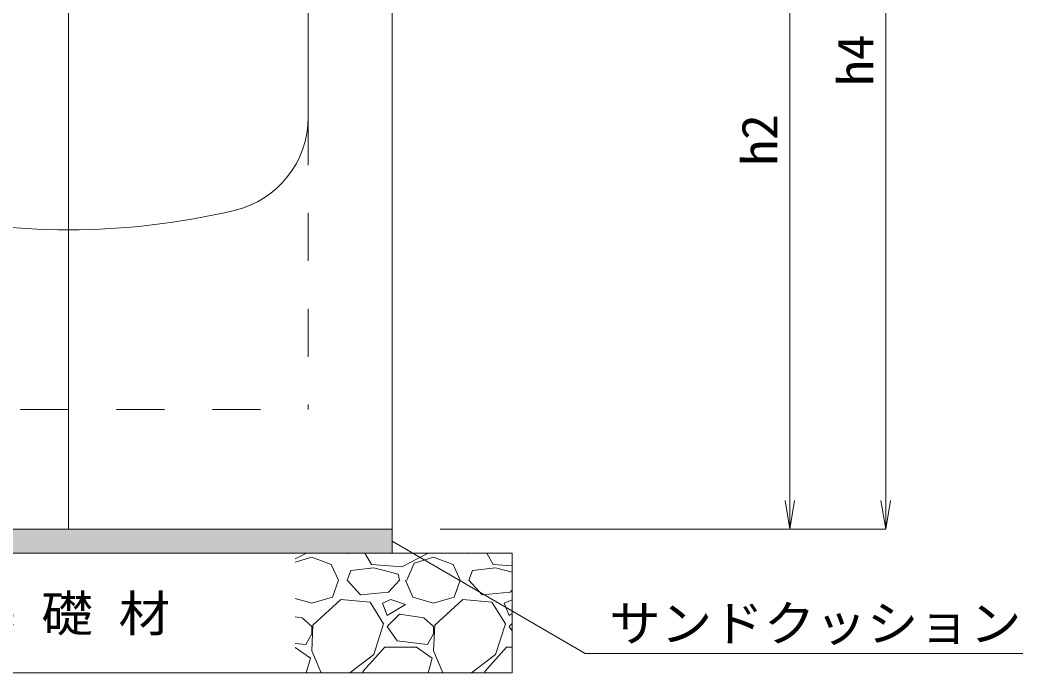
# Model space of a CAD drawing. Units: millimetres at full size; details may follow other scales. Extents: x 171976 to 209231, y 872007 to 885239.
# Drawn here: x 178186 to 179022, y 875102 to 875647 of the extents above; entities that cross this region are included whole.
import ezdxf
from ezdxf.enums import TextEntityAlignment as Align

# ---------------------------------------------------------------- set-up
doc = ezdxf.new("R2010")
doc.units = ezdxf.units.MM
doc.header["$LTSCALE"] = 40
doc.linetypes.add('USER1', pattern=[2, 1, -1])
for name, color, linetype, lineweight in [('0_2', 7, 'Continuous', 20), ('ハッチング', 7, 'Continuous', 5), ('寸法線', 7, 'Continuous', 13), ('本体', 2, 'Continuous', 13), ('補助線', 8, 'Continuous', 5), ('ﾊｯﾁﾝｸﾞ', 7, 'Continuous', 5)]:
    doc.layers.add(name, color=color, linetype=linetype, lineweight=lineweight)
doc.layers.add('文字', color=7, linetype='Continuous')
doc.styles.add('ＭＳ 明朝', font='')
doc.styles.get('ＭＳ 明朝').set_extended_font_data('MS Mincho')

# ---------------------------------------------------------------- blocks, each defined once
blk = doc.blocks.new('open_arrow')
at = {"color": 0, "linetype": 'Continuous', "lineweight": -2}
blk.add_lwpolyline([(7.5, 1.25), (0, 0), (7.5, -1.25)], dxfattribs=at)

msp = doc.modelspace()

# ---------------------------------------------------------------- hatches: boundary and pattern name
at = {"layer": 'ハッチング'}
msp.add_hatch(color=8, dxfattribs=at).paths.add_polyline_path([(177956.24, 875222.29), (177956.24, 875202.29), (178496.24, 875202.29), (178496.24, 875222.29)])

# ---------------------------------------------------------------- linework, layer by layer
at = {"layer": '0_2'}
for p, q in [((177956.24, 875222.29), (178496.24, 875222.29)), ((177856.24, 875202.29), (178596.24, 875202.29)), ((178596.24, 875102.29), (178596.24, 875202.29)), ((177856.24, 875102.29), (178596.24, 875102.29))]:
    msp.add_line(p, q, dxfattribs=at)
at = {"layer": '0_2', "lineweight": 13}
msp.add_lwpolyline([(177956.24, 875222.29), (178496.24, 875222.29), (178496.24, 875202.29), (177956.24, 875202.29)], close=True, dxfattribs=at)
at = {"layer": '寸法線'}
for p, q in [((178907.97, 875222.29), (178907.97, 876005.29)), ((178827.97, 875222.29), (178827.97, 875872.29)), ((178536.24, 875222.29), (178827.97, 875222.29)), ((178536.24, 875222.29), (178907.97, 875222.29))]:
    msp.add_line(p, q, dxfattribs=at)
msp.add_lwpolyline([(178496.24, 875212.29), (178657.22, 875118.6), (179022.48, 875118.6)], dxfattribs=at)
at = {"layer": '本体'}
for p, q in [((178426.24, 875566.32), (178426.24, 875872.29)), ((178496.24, 875222.29), (178496.24, 875872.29)), ((177956.24, 875222.29), (178496.24, 875222.29))]:
    msp.add_line(p, q, dxfattribs=at)
at = {"layer": '本体', "linetype": 'USER1', "lineweight": 15}
for p in [(178426.24, 875566.32), (178026.24, 875322.29)]:
    msp.add_line(p, (178426.24, 875322.29), dxfattribs=at)
at = {"layer": '本体'}
for centre, radius, start, end in [((178346.24, 875566.32), 80, 283.34236, 0), ((178226.24, 876072.29), 600, 256.65764, 283.34236)]:
    msp.add_arc(centre, radius, start, end, dxfattribs=at)
at = {"layer": '補助線', "lineweight": 13}
msp.add_line((178226.24, 875222.29), (178226.24, 876202.29), dxfattribs=at)
at = {"layer": 'ﾊｯﾁﾝｸﾞ'}
for p, q in [((178424.04, 875202.12), (178415.24, 875197.51)), ((178415.24, 875194.73), (178429.12, 875199.07)), ((178424.09, 875202.29), (178424.04, 875202.12)), ((178429.12, 875199.07), (178445.38, 875192.97)), ((178455.06, 875202.29), (178458.59, 875202.12)), ((178458.59, 875202.12), (178458.8, 875202.29)), ((178478.91, 875192.97), (178473.47, 875202.29)), ((178525.64, 875202.12), (178504.31, 875190.94)), ((178514.47, 875193.99), (178530.72, 875199.07)), ((178525.69, 875202.29), (178525.64, 875202.12)), ((178530.72, 875199.07), (178546.98, 875192.97)), ((178556.66, 875202.29), (178560.19, 875202.12)), ((178560.19, 875202.12), (178560.4, 875202.29)), ((178580.51, 875192.97), (178575.07, 875202.29)), ((178445.38, 875192.97), (178451.47, 875179.77)), ((178480.94, 875189.93), (178461.63, 875187.89)), ((178504.31, 875190.94), (178478.91, 875192.97)), ((178501.26, 875184.85), (178480.94, 875189.93)), ((178508.37, 875179.77), (178514.47, 875193.99)), ((178546.98, 875192.97), (178553.07, 875179.77)), ((178582.54, 875189.93), (178563.23, 875187.89)), ((178596.24, 875191.71), (178580.51, 875192.97)), ((178596.24, 875186.5), (178582.54, 875189.93)), ((178458.59, 875179.77), (178461.63, 875187.89)), ((178502.27, 875179.77), (178501.26, 875184.85)), ((178560.19, 875179.77), (178563.23, 875187.89)), ((178446.39, 875165.54), (178451.47, 875179.77)), ((178469.76, 875167.57), (178458.59, 875179.77)), ((178502.27, 875179.77), (178493.13, 875169.61)), ((178507.35, 875179.77), (178513.45, 875165.54)), ((178547.99, 875165.54), (178553.07, 875179.77)), ((178571.36, 875167.57), (178560.19, 875179.77)), ((178415.24, 875164.54), (178429.12, 875160.46)), ((178429.12, 875160.46), (178446.39, 875165.54)), ((178453.51, 875163.51), (178430.14, 875142.17)), ((178477.89, 875161.48), (178453.51, 875163.51)), ((178493.13, 875169.61), (178469.76, 875167.57)), ((178495.16, 875163.51), (178488.05, 875160.46)), ((178507.35, 875159.45), (178495.16, 875163.51)), ((178513.45, 875165.54), (178530.72, 875160.46)), ((178530.72, 875160.46), (178547.99, 875165.54)), ((178555.11, 875163.51), (178531.74, 875142.17)), ((178579.49, 875161.48), (178555.11, 875163.51)), ((178594.73, 875169.61), (178571.36, 875167.57)), ((178596.24, 875163.29), (178589.65, 875160.46)), ((178596.24, 875171.29), (178594.73, 875169.61)), ((178489.07, 875143.19), (178477.89, 875161.48)), ((178488.05, 875160.46), (178492.11, 875150.3)), ((178492.11, 875150.3), (178507.35, 875159.45)), ((178590.67, 875143.19), (178579.49, 875161.48)), ((178589.65, 875160.46), (178593.71, 875150.3)), ((178420.99, 875148.27), (178415.24, 875149.13)), ((178429.12, 875141.16), (178420.99, 875148.27)), ((178502.27, 875151.32), (178492.11, 875141.16)), ((178522.59, 875148.27), (178502.27, 875151.32)), ((178530.72, 875141.16), (178522.59, 875148.27)), ((178593.71, 875150.3), (178596.24, 875151.82)), ((178430.14, 875142.17), (178429.12, 875120.84)), ((178429.12, 875135.06), (178429.12, 875141.16)), ((178480.94, 875117.79), (178489.07, 875143.19)), ((178492.11, 875141.16), (178500.24, 875128.97)), ((178531.74, 875142.17), (178530.72, 875120.84)), ((178530.72, 875135.06), (178530.72, 875141.16)), ((178582.54, 875117.79), (178590.67, 875143.19)), ((178596.24, 875143.69), (178593.71, 875141.16)), ((178593.71, 875141.16), (178596.24, 875137.36)), ((178424.04, 875125.92), (178429.12, 875135.06)), ((178525.64, 875125.92), (178530.72, 875135.06)), ((178415.24, 875126.97), (178424.04, 875125.92)), ((178415.24, 875123.65), (178428.11, 875114.74)), ((178471.79, 875103.57), (178490.08, 875123.89)), ((178490.08, 875123.89), (178516.5, 875123.89)), ((178500.24, 875128.97), (178525.64, 875125.92)), ((178516.5, 875123.89), (178529.71, 875114.74)), ((178573.39, 875103.57), (178591.68, 875123.89)), ((178591.68, 875123.89), (178596.24, 875123.89)), ((178428.11, 875114.74), (178424.55, 875102.29)), ((178429.12, 875120.84), (178436.93, 875102.29)), ((178460.87, 875102.29), (178480.94, 875117.79)), ((178529.71, 875114.74), (178526.15, 875102.29)), ((178530.72, 875120.84), (178538.53, 875102.29)), ((178562.47, 875102.29), (178582.54, 875117.79)), ((178472.54, 875102.29), (178471.79, 875103.57)), ((178574.14, 875102.29), (178573.39, 875103.57))]:
    msp.add_line(p, q, dxfattribs=at)

# ---------------------------------------------------------------- block references
at = {"layer": '寸法線'}
for p, xscale, yscale, rotation in [((178827.97, 875222.29), 3.2, 3.2, 90), ((178907.97, 875222.29), 3.2, 3.2, 90), ((178496.24, 875212.29), 0.16, 0.16, 329.8)]:
    msp.add_blockref('open_arrow', p, dxfattribs=dict(at, xscale=xscale, yscale=yscale, rotation=rotation))

# ---------------------------------------------------------------- texts
at = {"layer": '寸法線', "style": 'ＭＳ 明朝', "width": 1.05}
for s, p in [('h4', (178882.63, 875613.79)), ('h2', (178802.63, 875547.29))]:
    msp.add_text(s, height=30.02, rotation=90, dxfattribs=at).set_placement(p, align=Align.MIDDLE_CENTER)
msp.add_text('サンドクッション', height=30.02, dxfattribs=at).set_placement((178677.22, 875158.72), align=Align.TOP_LEFT)
at = {"layer": '文字', "style": 'ＭＳ 明朝', "width": 1.05}
msp.add_text('基 礎 材', height=30.02, dxfattribs=at).set_placement((178139.13, 875127.82), align=Align.BOTTOM_LEFT)

doc.saveas('drawing.dxf')
